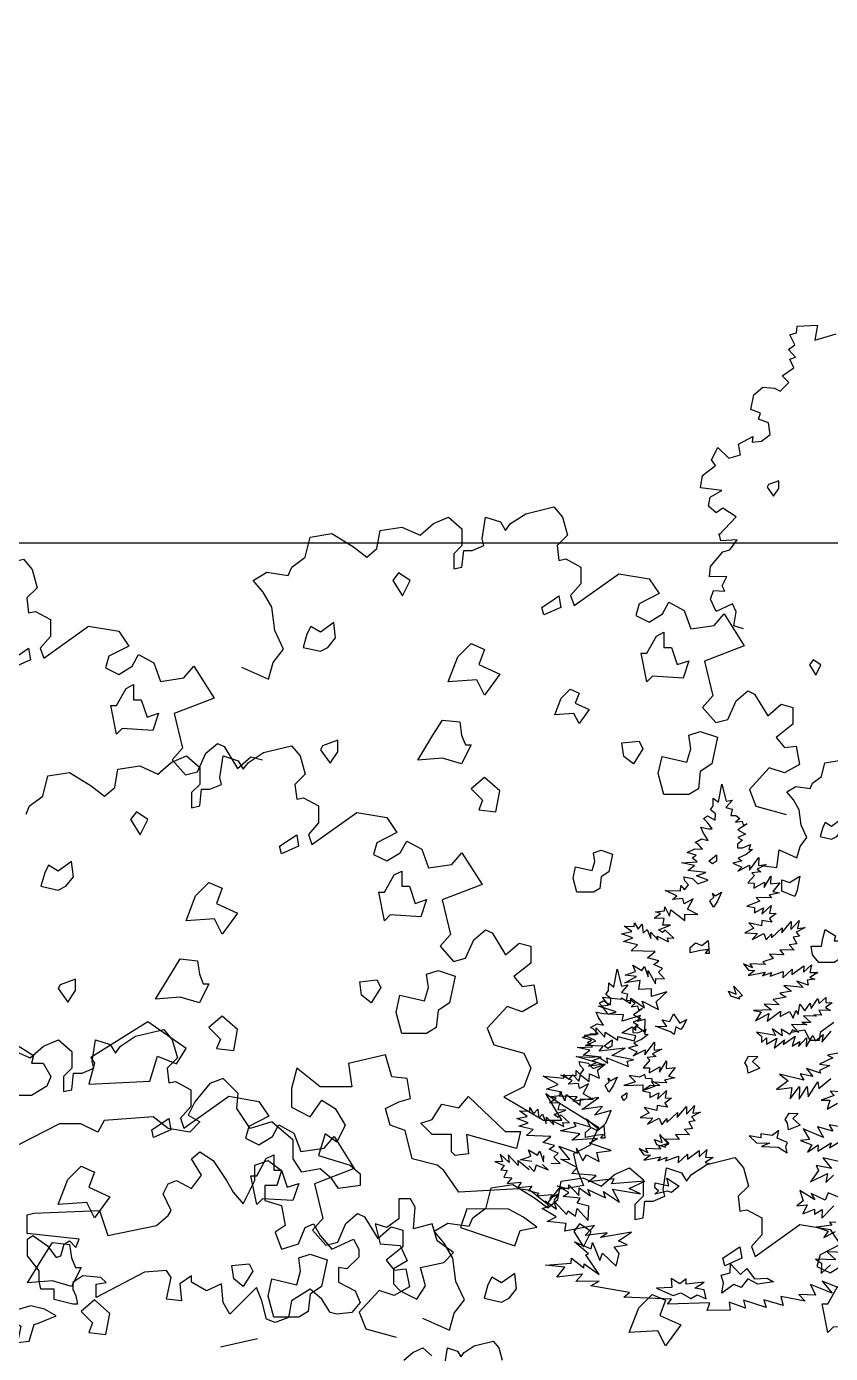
# Model space of a CAD drawing. Header units: inches. Extents: x -11 to 128, y 7 to 56.
# Drawn here: x 17.714 to 18.462, y 23.364 to 24.599 of the extents above; entities that cross this region are included whole.
import ezdxf

# ---------------------------------------------------------------- set-up
doc = ezdxf.new("R2010")
doc.units = ezdxf.units.IN
doc.header["$MEASUREMENT"] = 0
doc.layers.add('CAY', color=94, linetype='Continuous')
doc.layers.add('CAY-3', color=61, linetype='Continuous')
picture_1 = doc.add_image_def('image1.jpg', size_in_pixel=(1680, 1093))

# ---------------------------------------------------------------- blocks, each defined once
blk = doc.blocks.new('A$C76451831')
at = {"layer": 'CAY'}
for p, q in [((2471.8, 2031.9), (2478.5, 2069.3)), ((2478.5, 2069.3), (2487.7, 2034.1)), ((2460.6, 2024.6), (2461.2, 2040.4)), ((2461.2, 2040.4), (2471.8, 2031.9)), ((2500.9, 2036.3), (2487.3, 2020.9)), ((2487.7, 2034.1), (2500.9, 2036.3)), ((2455.4, 2016.6), (2460.6, 2024.6)), ((2465.5, 2008.1), (2455.4, 2016.6)), ((2487.3, 2020.9), (2500.3, 2017.8)), ((2500.3, 2017.8), (2497.6, 2004.7)), ((2441.2, 1998.5), (2449.5, 2003.7)), ((2449, 1990.1), (2441.2, 1998.5)), ((2459, 1976.6), (2449, 1990.1)), ((2449.5, 2003.7), (2465, 1995)), ((2465, 1995), (2465.5, 2008.1)), ((2497.6, 2004.7), (2508, 2004.3)), ((2515.9, 1998.6), (2507.5, 1990.8)), ((2507.5, 1990.8), (2520.7, 1993)), ((2508, 2004.3), (2515.9, 1998.6)), ((2531.4, 1987.2), (2512.4, 1974.7)), ((2520.7, 1993), (2523.1, 1984.8)), ((2523.1, 1984.8), (2531.4, 1987.2)), ((2423.5, 1948.4), (2437, 1956)), ((2435.1, 1980.1), (2451.3, 1976.8)), ((2440.1, 1969.1), (2435.1, 1980.1)), ((2437, 1956), (2450.4, 1952.9)), ((2450.4, 1952.9), (2440.1, 1969.1)), ((2451.3, 1976.8), (2459, 1976.6)), ((2527.9, 1966), (2511.8, 1958.9)), ((2511.8, 1958.9), (2522, 1953.1)), ((2512.4, 1974.7), (2527.9, 1966)), ((1448.6, 1909.2), (1479.9, 1929.8)), ((1479.9, 1929.8), (1538.3, 1944)), ((1538.3, 1944), (1555.9, 1922.7)), ((2407, 1927.6), (2423.1, 1935.2)), ((2425.3, 1922), (2407, 1927.6)), ((2423.1, 1935.2), (2438.9, 1934.7)), ((2428.9, 1945.4), (2423.5, 1948.4)), ((2438.9, 1934.7), (2428.9, 1945.4)), ((2511.3, 1945.3), (2511.1, 1937.6)), ((2511.1, 1937.6), (2521.5, 1937.2)), ((2522, 1953.1), (2511.3, 1945.3)), ((2521.5, 1937.2), (2538.1, 1944.4)), ((2542.7, 1933.8), (2529.2, 1923.4)), ((2538.1, 1944.4), (2535, 1934)), ((2535, 1934), (2542.7, 1933.8)), ((1223.4, 1902.1), (1261.1, 1885)), ((1261.1, 1885), (1288.9, 1909.2)), ((1288.9, 1909.2), (1320.1, 1922.7)), ((1320.1, 1922.7), (1347.8, 1898.6)), ((1347.8, 1898.6), (1347.8, 1863.8)), ((1389.7, 1877.9), (1396.8, 1922.7)), ((1396.8, 1922.7), (1427.4, 1912.7)), ((1427.4, 1912.7), (1438, 1895)), ((1438, 1895), (1448.6, 1909.2)), ((1555.9, 1922.7), (1566.6, 1885)), ((2395.4, 1906.7), (2427.6, 1908.3)), ((2421.9, 1900.8), (2395.4, 1906.7)), ((2408.4, 1890.4), (2421.9, 1900.8)), ((2417, 1916.8), (2425.3, 1922)), ((2427.6, 1908.3), (2417, 1916.8)), ((2520.6, 1910.5), (2501.8, 1905.7)), ((2501.8, 1905.7), (2520.1, 1897.4)), ((2512.1, 1889.5), (2536.6, 1901.8)), ((2529.2, 1923.4), (2513.1, 1916.2)), ((2513.1, 1916.2), (2520.6, 1910.5)), ((2536.2, 1891.4), (2555.7, 1917.4)), ((2536.6, 1901.8), (2536.2, 1891.4)), ((2571.1, 1903.3), (2552.1, 1893.5)), ((2555.7, 1917.4), (2555.1, 1901.1)), ((2555.1, 1901.1), (2571.1, 1903.3)), ((1393.2, 1863.8), (1389.7, 1877.9)), ((1566.6, 1885), (1545.3, 1863.8)), ((2402.2, 1869.3), (2399.8, 1877.6)), ((2399.8, 1877.6), (2418.2, 1874.2)), ((2445.4, 1886.4), (2408.4, 1890.4)), ((2418.2, 1874.2), (2428.7, 1862.9)), ((2426.6, 1879.3), (2445.4, 1886.4)), ((2450.3, 1870.4), (2426.6, 1879.3)), ((2520.1, 1897.4), (2512.1, 1889.5)), ((2546.2, 1880.1), (2532.6, 1864.8)), ((2559.6, 1887.8), (2541, 1885.8)), ((2541, 1885.8), (2546.2, 1880.1)), ((2552.1, 1893.5), (2559.6, 1887.8)), ((2566.7, 1855.4), (2580.6, 1878.9)), ((2580.6, 1878.9), (2580.1, 1863.1)), ((1347.8, 1863.8), (1330.7, 1846.6)), ((1330.7, 1846.6), (1330.7, 1815.4)), ((1347.8, 1818.9), (1351.4, 1853.7)), ((1351.4, 1853.7), (1369, 1853.7)), ((1369, 1853.7), (1393.2, 1863.8)), ((1545.3, 1863.8), (1548.9, 1833.1)), ((2361.6, 1849.4), (2393.3, 1848.3)), ((2385.3, 1838.2), (2361.6, 1849.4)), ((2393.3, 1848.3), (2393.7, 1859.2)), ((2393.7, 1859.2), (2401.6, 1850.7)), ((2401.6, 1850.7), (2409.6, 1860.9)), ((2409.6, 1860.9), (2402.2, 1869.3)), ((2428.7, 1862.9), (2450.3, 1870.4)), ((2532.6, 1864.8), (2545.7, 1864.3)), ((2545.3, 1853.9), (2567, 1866.3)), ((2545.7, 1864.3), (2545.3, 1853.9)), ((2567, 1866.3), (2566.7, 1855.4)), ((2598.4, 1843.9), (2577, 1839.2)), ((2580.1, 1863.1), (2599.2, 1865.2)), ((2599.2, 1865.2), (2585, 1847.1)), ((2585, 1847.1), (2598.4, 1843.9)), ((1330.7, 1815.4), (1347.8, 1818.9)), ((1548.9, 1833.1), (1563, 1836)), ((1563, 1836), (1594.3, 1818.9)), ((1594.3, 1818.9), (1594.3, 1784.1)), ((2376.8, 1830.3), (2385.3, 1838.2)), ((2398.2, 1832.3), (2376.8, 1830.3)), ((2400.5, 1821.3), (2398.2, 1832.3)), ((2419.5, 1831.5), (2400.5, 1821.3)), ((2407.9, 1810.6), (2419.5, 1831.5)), ((2557.5, 1826.7), (2530.9, 1816.8)), ((2530.9, 1816.8), (2546.6, 1813.5)), ((2581.8, 1833.6), (2550.1, 1834.7)), ((2550.1, 1834.7), (2557.5, 1826.7)), ((2562, 1799.8), (2581.2, 1817.7)), ((2577, 1839.2), (2581.8, 1833.6)), ((2581.2, 1817.7), (2577.9, 1802)), ((1580.1, 1739.3), (1673.3, 1805.4)), ((1673.3, 1805.4), (1735.8, 1794.7)), ((1735.8, 1794.7), (1756.4, 1764.1)), ((2338.3, 1791.8), (2351.8, 1801.7)), ((2359.6, 1791), (2338.3, 1791.8)), ((2341.5, 1804.8), (2360.1, 1806.9)), ((2351.8, 1801.7), (2341.5, 1804.8)), ((2356.4, 1777.5), (2359.6, 1791)), ((2360.1, 1806.9), (2360.4, 1815)), ((2360.4, 1815), (2370.2, 1796.1)), ((2370.2, 1796.1), (2373.4, 1809.1)), ((2373.4, 1809.1), (2402, 1786.8)), ((2402, 1786.8), (2402.5, 1799.9)), ((2402.5, 1799.9), (2428.8, 1799)), ((2428.8, 1799), (2407.9, 1810.6)), ((2546.6, 1813.5), (2546.3, 1803.1)), ((2546.3, 1803.1), (2565.2, 1812.8)), ((2565.2, 1812.8), (2562, 1799.8)), ((2591.5, 1801.5), (2577.6, 1791.1)), ((2577.6, 1791.1), (2582.7, 1783.2)), ((2577.9, 1802), (2591.5, 1801.5)), ((1594.3, 1784.1), (1573, 1759.9)), ((1756.4, 1764.1), (1715.1, 1742.8)), ((2270.6, 1759.2), (2292, 1763.9)), ((2292, 1763.9), (2276.1, 1775.3)), ((2276.1, 1775.3), (2297.4, 1774.6)), ((2297.4, 1774.6), (2297.7, 1782.3)), ((2297.7, 1782.3), (2305.3, 1768.9)), ((2305.3, 1768.9), (2313.9, 1779)), ((2313.9, 1779), (2315.9, 1760.3)), ((2315.9, 1760.3), (2323.9, 1768.2)), ((2323.9, 1768.2), (2331.4, 1749.4)), ((2331.4, 1749.4), (2331.9, 1762.5)), ((2331.9, 1762.5), (2347.1, 1746.1)), ((2347.9, 1767.4), (2372.2, 1777)), ((2355.9, 1761.7), (2347.9, 1767.4)), ((2361.5, 1766.9), (2355.9, 1761.7)), ((2372.2, 1777), (2356.4, 1777.5)), ((2379.5, 1750.4), (2361.5, 1766.9)), ((2545.1, 1770.9), (2526.2, 1761.2)), ((2526.2, 1761.2), (2552.9, 1760.2)), ((2561.2, 1775.8), (2534.7, 1782.2)), ((2534.7, 1782.2), (2545.1, 1770.9)), ((2561.5, 1786.7), (2561.2, 1775.8)), ((2582.7, 1783.2), (2561.5, 1786.7)), ((2581.6, 1751.1), (2603.6, 1771.6)), ((2603.3, 1761.2), (2622.6, 1784.5)), ((2603.6, 1771.6), (2603.3, 1761.2)), ((2622.1, 1768.2), (2639, 1786.7)), ((2622.6, 1784.5), (2622.1, 1768.2)), ((2651.7, 1772.6), (2632.8, 1762.9)), ((2632.8, 1762.9), (2640.2, 1754.5)), ((2639, 1786.7), (2635.8, 1770.5)), ((2635.8, 1770.5), (2651.7, 1772.6)), ((3573, 1752.2), (3604.2, 1765.7)), ((3604.2, 1765.7), (3631.9, 1741.6)), ((3673.8, 1720.9), (3680.9, 1765.7)), ((3680.9, 1765.7), (3711.5, 1755.7)), ((3732.8, 1752.2), (3764, 1772.8)), ((3764, 1772.8), (3822.4, 1787)), ((3822.4, 1787), (3840.1, 1765.7)), ((3840.1, 1765.7), (3850.7, 1728)), ((1573, 1759.9), (1580.1, 1739.3)), ((1715.1, 1742.8), (1708.1, 1718.6)), ((1763.5, 1722.2), (1777.1, 1746.4)), ((1777.1, 1746.4), (1808.3, 1729.3)), ((2294.3, 1750.7), (2270.6, 1759.2)), ((2275, 1743.2), (2294.3, 1750.7)), ((2304.2, 1736.7), (2275, 1743.2)), ((2290.6, 1724.1), (2304.2, 1736.7)), ((2347.1, 1746.1), (2344.7, 1754.4)), ((2344.7, 1754.4), (2368.3, 1742.7)), ((2365.9, 1750.9), (2379.5, 1750.4)), ((2368.3, 1742.7), (2365.9, 1750.9)), ((2552.9, 1760.2), (2541.6, 1747.5)), ((2541.6, 1747.5), (2566, 1759.8)), ((2566, 1759.8), (2571, 1746.5)), ((2571, 1746.5), (2581.9, 1759.2)), ((2581.9, 1759.2), (2581.6, 1751.1)), ((2634.6, 1738.8), (2618.3, 1736.6)), ((2618.3, 1736.6), (2628.7, 1725.4)), ((2640.2, 1754.5), (2627, 1752.2)), ((2627, 1752.2), (2634.6, 1738.8)), ((3455.6, 1700.3), (3462.1, 1738)), ((3462.1, 1738), (3507.5, 1745.1)), ((3507.5, 1745.1), (3545.3, 1728)), ((3545.3, 1728), (3573, 1752.2)), ((3631.9, 1741.6), (3631.9, 1706.7)), ((3711.5, 1755.7), (3722.2, 1738)), ((3722.2, 1738), (3732.8, 1752.2)), ((1708.1, 1718.6), (1735.8, 1705.1)), ((1735.8, 1705.1), (1763.5, 1722.2)), ((1808.3, 1729.3), (1822.5, 1690.9)), ((1870.8, 1698), (1891.4, 1722.2)), ((1891.4, 1722.2), (1933.3, 1656.1)), ((2340.9, 1722.3), (2290.6, 1724.1)), ((2324.6, 1709.7), (2340.9, 1722.3)), ((2348.4, 1703.5), (2324.6, 1709.7)), ((2585.5, 1708.3), (2564, 1701.4)), ((2577.7, 1716.8), (2585.5, 1708.3)), ((2607.1, 1715.7), (2577.7, 1716.8)), ((2628.7, 1725.4), (2599.3, 1726.4)), ((2599.3, 1726.4), (2607.1, 1715.7)), ((3306.5, 1682.6), (3317.1, 1724.4)), ((3317.1, 1724.4), (3361.9, 1731.5)), ((3361.9, 1731.5), (3406.7, 1703.8)), ((3631.9, 1706.7), (3614.8, 1689.6)), ((3653.2, 1696.7), (3677.3, 1706.7)), ((3677.3, 1706.7), (3673.8, 1720.9)), ((3850.7, 1728), (3829.5, 1706.7)), ((3829.5, 1706.7), (3833, 1676.1)), ((1822.5, 1690.9), (1870.8, 1698)), ((2236.3, 1685.2), (2240.6, 1669.3)), ((2254.4, 1667.9), (2236.3, 1685.2)), ((2252.8, 1684.1), (2254.4, 1667.9)), ((2273.6, 1662), (2252.8, 1684.1)), ((2278, 1673.7), (2299.6, 1681.1)), ((2294.6, 1694.5), (2313.2, 1683.4)), ((2299.6, 1681.1), (2294.6, 1694.5)), ((2313.2, 1683.4), (2318.5, 1691.4)), ((2318.5, 1691.4), (2325.9, 1669.8)), ((2325.9, 1669.8), (2326.4, 1682.9)), ((2337.7, 1695.7), (2348.4, 1703.5)), ((2356, 1687.3), (2337.7, 1695.7)), ((2347.5, 1679.5), (2356, 1687.3)), ((2360.2, 1665.9), (2347.5, 1679.5)), ((2524, 1697.3), (2533.9, 1683.8)), ((2542.3, 1688.5), (2524, 1697.3)), ((2547.5, 1683.4), (2533.6, 1673)), ((2533.6, 1673), (2568.7, 1679.9)), ((2533.9, 1683.8), (2547.5, 1683.4)), ((2569.2, 1695.7), (2537.1, 1696.9)), ((2537.1, 1696.9), (2542.3, 1688.5)), ((2568.7, 1679.9), (2563, 1671.9)), ((2563, 1671.9), (2581.8, 1679.4)), ((2564, 1701.4), (2569.2, 1695.7)), ((2578.8, 1671.4), (2605.9, 1681.3)), ((2581.8, 1679.4), (2578.8, 1671.4)), ((2605.4, 1667.7), (2624.6, 1685.6)), ((2605.9, 1681.3), (2605.4, 1667.7)), ((2624.3, 1675.2), (2648.9, 1693)), ((2624.6, 1685.6), (2624.3, 1675.2)), ((2648.4, 1679.8), (2664.8, 1695.1)), ((2648.9, 1693), (2648.4, 1679.8)), ((2677.9, 1678.8), (2661.2, 1668.5)), ((2664.8, 1695.1), (2661.6, 1679.4)), ((2661.6, 1679.4), (2677.9, 1678.8)), ((2664.3, 1664.1), (2722.6, 1678.3)), ((2722.6, 1678.3), (2740.3, 1657)), ((3278.8, 1661.9), (3306.5, 1682.6)), ((3406.7, 1703.8), (3434.4, 1682.6)), ((3434.4, 1682.6), (3455.6, 1700.3)), ((3614.8, 1689.6), (3614.8, 1658.4)), ((3631.9, 1661.9), (3635.5, 1696.7)), ((3635.5, 1696.7), (3653.2, 1696.7)), ((3833, 1676.1), (3847.2, 1679)), ((3847.2, 1679), (3878.4, 1661.9)), ((1933.3, 1656.1), (1850.8, 1624.3)), ((2224.6, 1670.4), (2244.1, 1661.9)), ((2240.6, 1669.3), (2224.6, 1670.4)), ((2244.1, 1661.9), (2237.2, 1653)), ((2237.2, 1653), (2250.5, 1651.6)), ((2250.5, 1651.6), (2243.7, 1637.7)), ((2272.6, 1672.4), (2273.6, 1662)), ((2295.9, 1653.3), (2272.6, 1672.4)), ((2301.9, 1670.6), (2278, 1673.7)), ((2306.7, 1649.3), (2295.1, 1661.4)), ((2310.8, 1662.9), (2306.7, 1649.3)), ((2336, 1652.2), (2310.8, 1662.9)), ((2323.9, 1664.2), (2336, 1652.2)), ((2341.7, 1666.5), (2360.2, 1665.9)), ((2473.2, 1643.5), (2504.5, 1657)), ((2504.5, 1657), (2532.2, 1632.9)), ((2574, 1612.2), (2581.1, 1657)), ((2581.1, 1657), (2611.8, 1647)), ((2633, 1643.5), (2664.3, 1664.1)), ((2661.2, 1668.5), (2672, 1665.4)), ((2740.3, 1657), (2750.9, 1619.3)), ((3199.2, 1634.2), (3226.9, 1651.3)), ((3226.9, 1651.3), (3271.7, 1644.8)), ((3271.7, 1644.8), (3278.8, 1661.9)), ((3614.8, 1658.4), (3631.9, 1661.9)), ((3878.4, 1661.9), (3878.4, 1627.1)), ((1850.8, 1624.3), (1867.9, 1552.3)), ((2243.7, 1637.7), (2260.2, 1636.6)), ((2260.2, 1636.6), (2250.4, 1624.7)), ((2250.4, 1624.7), (2279.7, 1627.6)), ((2279.7, 1627.6), (2272.6, 1616.4)), ((2355.9, 1591.6), (2362.4, 1629.3)), ((2362.4, 1629.3), (2407.8, 1636.4)), ((2407.8, 1636.4), (2445.5, 1619.3)), ((2445.5, 1619.3), (2473.2, 1643.5)), ((2532.2, 1632.9), (2532.2, 1598.1)), ((2611.8, 1647), (2622.4, 1629.3)), ((2622.4, 1629.3), (2633, 1643.5)), ((3219.8, 1610), (3199.2, 1634.2)), ((3878.4, 1627.1), (3857.2, 1602.9)), ((3864.3, 1582.3), (3957.4, 1648.4)), ((3957.4, 1648.4), (4019.9, 1637.7)), ((4019.9, 1637.7), (4040.5, 1607.1)), ((2206.7, 1573.9), (2217.3, 1615.8)), ((2217.3, 1615.8), (2262.1, 1622.8)), ((2262.1, 1622.8), (2306.9, 1595.1)), ((2272.6, 1616.4), (2301.9, 1619.3)), ((2301.9, 1619.3), (2294.6, 1610.4)), ((2294.6, 1610.4), (2316.5, 1604.8)), ((2316.5, 1604.8), (2311.6, 1598.8)), ((2311.6, 1598.8), (2343.6, 1601.9)), ((2339, 1593.3), (2356.7, 1603.2)), ((2343.6, 1601.9), (2339, 1593.3)), ((2356.7, 1603.2), (2347.6, 1589.1)), ((2532.2, 1598.1), (2515.1, 1580.9)), ((2553.4, 1588), (2577.6, 1598.1)), ((2577.6, 1598.1), (2574, 1612.2)), ((2750.9, 1619.3), (2729.7, 1598.1)), ((2729.7, 1598.1), (2733.2, 1567.4)), ((3237.5, 1578.7), (3219.8, 1610)), ((3857.2, 1602.9), (3864.3, 1582.3)), ((4040.5, 1607.1), (3999.3, 1585.8)), ((2179, 1553.2), (2206.7, 1573.9)), ((2306.9, 1595.1), (2334.7, 1573.9)), ((2334.7, 1573.9), (2355.9, 1591.6)), ((2515.1, 1580.9), (2515.1, 1549.7)), ((2532.2, 1553.2), (2535.7, 1588)), ((2535.7, 1588), (2553.4, 1588)), ((2733.2, 1567.4), (2747.4, 1570.3)), ((2747.4, 1570.3), (2778.6, 1553.2)), ((3244, 1530.4), (3237.5, 1578.7)), ((3999.3, 1585.8), (3992.2, 1561.6)), ((4047.6, 1565.2), (4061.2, 1589.4)), ((4061.2, 1589.4), (4092.4, 1572.3)), ((4092.4, 1572.3), (4106.6, 1533.9)), ((1867.9, 1552.3), (1846.6, 1528.1)), ((1899.1, 1503.3), (1916.2, 1541.7)), ((1916.2, 1541.7), (1940.4, 1562.3)), ((1940.4, 1562.3), (1954.5, 1555.8)), ((1954.5, 1555.8), (1982.2, 1510.4)), ((2099.4, 1525.5), (2127.1, 1542.6)), ((2127.1, 1542.6), (2171.9, 1536.1)), ((2171.9, 1536.1), (2179, 1553.2)), ((2515.1, 1549.7), (2532.2, 1553.2)), ((2778.6, 1553.2), (2778.6, 1518.4)), ((3992.2, 1561.6), (4019.9, 1548.1)), ((4019.9, 1548.1), (4047.6, 1565.2)), ((4106.6, 1533.9), (4154.9, 1541)), ((4154.9, 1541), (4175.6, 1565.2)), ((4175.6, 1565.2), (4217.4, 1499.1)), ((1846.6, 1528.1), (1874.3, 1496.9)), ((1982.2, 1510.4), (2010, 1534.6)), ((2010, 1534.6), (2034.1, 1528.1)), ((2034.1, 1528.1), (2034.1, 1493.3)), ((2120, 1501.3), (2099.4, 1525.5)), ((2778.6, 1518.4), (2757.4, 1494.2)), ((2764.5, 1473.6), (2857.6, 1539.7)), ((2857.6, 1539.7), (2920.1, 1529)), ((2920.1, 1529), (2940.8, 1498.4)), ((3261.7, 1492), (3244, 1530.4)), ((1874.3, 1496.9), (1899.1, 1503.3)), ((2034.1, 1493.3), (1999.3, 1465.6)), ((2137.7, 1470.1), (2120, 1501.3)), ((2757.4, 1494.2), (2764.5, 1473.6)), ((2940.8, 1498.4), (2899.5, 1477.1)), ((3240.4, 1464.3), (3261.7, 1492)), ((4217.4, 1499.1), (4134.9, 1467.3)), ((1999.3, 1465.6), (2016.4, 1445)), ((2144.2, 1421.7), (2137.7, 1470.1)), ((2899.5, 1477.1), (2892.4, 1452.9)), ((2947.9, 1456.5), (2961.4, 1480.7)), ((2961.4, 1480.7), (2992.7, 1463.6)), ((2992.7, 1463.6), (3006.8, 1425.2)), ((3230.4, 1429.5), (3240.4, 1464.3)), ((4134.9, 1467.3), (4152, 1395.3)), ((2016.4, 1445), (2040.6, 1447.9)), ((2040.6, 1447.9), (2047.7, 1410.1)), ((2892.4, 1452.9), (2920.1, 1439.4)), ((2920.1, 1439.4), (2947.9, 1456.5)), ((3006.8, 1425.2), (3055.2, 1432.3)), ((3055.2, 1432.3), (3075.8, 1456.5)), ((3075.8, 1456.5), (3117.7, 1390.4)), ((3175, 1454.3), (3230.4, 1429.5)), ((1985.2, 1403.1), (1943.9, 1358.2)), ((2016.4, 1392.5), (1985.2, 1403.1)), ((2047.7, 1410.1), (2016.4, 1392.5)), ((2161.9, 1383.3), (2144.2, 1421.7)), ((4200.3, 1384.7), (4224.5, 1405.3)), ((4224.5, 1405.3), (4238.7, 1398.8)), ((2140.7, 1355.6), (2161.9, 1383.3)), ((3117.7, 1390.4), (3035.1, 1358.6)), ((4152, 1395.3), (4130.8, 1371.1)), ((4183.2, 1346.3), (4200.3, 1384.7)), ((4238.7, 1398.8), (4266.4, 1353.4)), ((4266.4, 1353.4), (4294.1, 1377.6)), ((4294.1, 1377.6), (4318.3, 1371.1)), ((1943.9, 1358.2), (1957.5, 1323.4)), ((2130.6, 1320.8), (2140.7, 1355.6)), ((3035.1, 1358.6), (3052.2, 1286.6)), ((4130.8, 1371.1), (4158.5, 1339.9)), ((4318.3, 1371.1), (4318.3, 1336.3)), ((1957.5, 1323.4), (2020, 1306.3)), ((2075.2, 1345.6), (2130.6, 1320.8)), ((4158.5, 1339.9), (4183.2, 1346.3)), ((4318.3, 1336.3), (4283.5, 1308.6)), ((1732.8, 1302.8), (1656.2, 1285.1)), ((4283.5, 1308.6), (4300.6, 1287.9)), ((3052.2, 1286.6), (3031, 1262.4)), ((4300.6, 1287.9), (4324.7, 1290.9)), ((4324.7, 1290.9), (4331.8, 1253.1)), ((4269.3, 1246.1), (4228, 1201.2)), ((4300.6, 1235.4), (4269.3, 1246.1)), ((4331.8, 1253.1), (4300.6, 1235.4)), ((4377.3, 1228.2), (4384.3, 1256.1)), ((4384.3, 1256.1), (4414.2, 1260.8)), ((4354.1, 1203), (4358.8, 1214.4)), ((4358.8, 1214.4), (4377.3, 1228.2)), ((4228, 1201.2), (4241.6, 1166.4)), ((4305.7, 1196), (4324.2, 1207.4)), ((4319.5, 1179.8), (4305.7, 1196)), ((4324.2, 1207.4), (4354.1, 1203)), ((4241.6, 1166.4), (4304.1, 1149.3)), ((4331.3, 1159), (4319.5, 1179.8)), ((4335.6, 1126.7), (4331.3, 1159)), ((4333.2, 1082.7), (4347.4, 1101.2)), ((4347.4, 1101.2), (4335.6, 1126.7)), ((4284.9, 1039.1), (4289.6, 1076)), ((4289.6, 1076), (4326.6, 1059.5)), ((4326.6, 1059.5), (4333.2, 1082.7)), ((4252.7, 1043.4), (4284.9, 1039.1)), ((4402.8, 717.8), (4374.9, 696.9)), ((4342.7, 701.7), (4314.8, 696.9)), ((4354.1, 680.8), (4342.7, 701.7)), ((4374.9, 696.9), (4372.6, 680.8)), ((4372.6, 680.8), (4354.1, 680.8)), ((3915.1, 501.1), (3898, 463.3)), ((3898, 463.3), (3863.2, 445.6)), ((3863.2, 445.6), (3870.3, 414.4)), ((3870.3, 414.4), (3883.8, 380.2)), ((3831.9, 373.1), (3807.8, 341.8)), ((3846.1, 373.1), (3831.9, 373.1)), ((3883.8, 380.2), (3846.1, 373.1))]:
    blk.add_line(p, q, dxfattribs=at)
for points in [[(4216, 1534.3), (4196, 1540.6), (4200.2, 1569.1), (4192.8, 1586), (4159, 1570.1), (4147.4, 1595.5), (4153.8, 1613.4), (4177, 1612.3), (4171.7, 1622.9), (4181.2, 1642.9), (4145.3, 1641.9), (4147.4, 1663), (4172.8, 1693.5), (4187.5, 1697.8), (4202.3, 1718.9), (4168.5, 1716.7), (4165.4, 1731.5), (4164.3, 1728.3), (4200.2, 1766.3), (4172.8, 1784.2), (4159, 1774.7), (4143.2, 1788.5), (4146.4, 1807.4), (4170.6, 1821.2), (4126.4, 1826.4), (4130.6, 1851.7), (4158, 1872.8), (4149.6, 1884.4), (4162.2, 1909.7), (4185.4, 1887.6), (4209.7, 1895), (4205.5, 1917.1), (4235, 1933), (4233.9, 1921.4), (4252.9, 1923.5), (4270.8, 1937.2), (4267.7, 1961.4), (4246.6, 1968.8), (4250.8, 1981.5), (4230.8, 1988.9), (4237.1, 2019.4), (4256.1, 2035.3), (4280.3, 2033.1), (4291.9, 2026.8), (4309.9, 2044.7), (4296.2, 2058.5), (4320.4, 2075.3), (4312, 2093.3), (4323.6, 2097.5), (4308.8, 2113.3), (4322.5, 2122.8), (4312, 2143.9), (4325.7, 2148.1), (4326.7, 2161.8), (4368.9, 2163.9), (4363.7, 2132.3), (4408, 2146)], [(2492.6, 1796.8), (2487.9, 1805.1), (2498.6, 1812.9), (2498.2, 1802), (2492.6, 1796.8)], [(2036.5, 1258.5), (2054.9, 1274.6), (2075.8, 1283.7), (2094.3, 1267.5)], [(2122.2, 1253.8), (2126.9, 1283.7), (2147.3, 1277), (2154.4, 1265.2), (2161.5, 1274.6), (2182.3, 1288.4), (2221.2, 1297.8), (2233, 1283.7), (2240.1, 1258.5)], [(4422.5, 656.7), (4390.1, 650.1), (4400.8, 644.3), (4373.6, 631.7), (4394.8, 628.7), (4373.2, 618.6), (4375.7, 613), (4346.5, 622.2), (4359.6, 605.9), (4333, 611.8), (4340.7, 598.4), (4290.4, 611), (4308.5, 596.8), (4283.9, 579.1), (4316.2, 583.4), (4312.6, 559.5), (4332.1, 585.5), (4331.2, 558.8), (4348, 585), (4349.9, 563.6), (4369.6, 594.7), (4371.9, 581.4), (4396.6, 601.9)], [(4416.9, 574.4), (4395.7, 575.2), (4403.5, 566.7), (4376.5, 557.2), (4395, 556.6), (4388.9, 538.2), (4410.7, 550.6)], [(4427.4, 499.2), (4393.2, 505.9), (4400.9, 492.5), (4369.1, 501.3), (4381.4, 479.5), (4339.5, 497.3), (4352.3, 475.6), (4333.6, 473.5), (4357.4, 464.5), (4348.7, 449), (4370.5, 464.1), (4370, 450.9), (4397.4, 468.6), (4394.3, 457.8), (4418.8, 473.3)], [(4422.2, 427.8), (4380, 437), (4398.2, 415), (4366.3, 421.6), (4371.3, 411), (4354.7, 387.5), (4389.7, 404.9), (4386.3, 386.4), (4402.7, 401.7)], [(4419.6, 353.1), (4391, 365), (4385, 349.3), (4356.1, 363.5), (4363.8, 350.1), (4332.7, 369.7), (4339.7, 348.2), (4326.2, 337.8), (4347.6, 339.7), (4338.8, 321.5), (4363.1, 331), (4362.7, 320.6), (4379, 330.5), (4378.3, 311.9), (4403.2, 337.8)], [(4407.5, 303.2), (4394.3, 303.7), (4399.1, 298), (4367.2, 293.7), (4391, 285.2), (4382.3, 271.9), (4406.8, 284.6)], [(4426.6, 241.3), (4389.5, 242.6), (4407.5, 225.7), (4364.9, 227.2), (4377.8, 219), (4377, 197.7), (4396.2, 215.6)], [(4436.8, 158), (4379.2, 181.3), (4399.6, 157), (4354.9, 174.5), (4365, 152.8), (4330.2, 154), (4343.3, 140), (4292.9, 149.9), (4297.7, 131.1), (4258.2, 142.9), (4262.6, 126.9), (4215.6, 142.2), (4220, 125.7), (4186, 137.8), (4188.1, 121.8), (4140.1, 120.8), (4146.1, 136.4), (4058.1, 134.1), (4066.6, 144.6), (3967.9, 148.1), (3979.1, 158.1), (3899.4, 171.8), (3916.1, 181.6), (3868, 180.6), (3881.7, 196.4), (3828.5, 190.1), (3845, 210.9), (3805.3, 215), (3858.5, 218.6), (3858.8, 229), (3884.9, 209.5), (3885.2, 217.6), (3916.5, 195.2), (3888.5, 236.1), (3894, 238.6), (3865.5, 263.2), (3899.8, 248.8), (3902.6, 261.9), (3917.6, 224.2), (3923.1, 239.9), (3951.6, 212.6), (3957.9, 238.7), (3947.6, 252.6), (3974.4, 257.1), (3956.2, 265.5), (3983.5, 283.1), (3919.2, 272.2), (3932.7, 282.1), (3887.2, 276), (3906.5, 296.7), (3844.9, 285.2), (3848.2, 301.4), (3808.5, 305.5), (3827.4, 315.3), (3798.5, 332.2), (3812.3, 337.1), (3804.5, 348.3), (3827.9, 331.1), (3823.1, 347.6), (3848.9, 320), (3851.8, 327.6), (3867.3, 316.6), (3870.6, 332.4), (3893.7, 307.5), (3894.8, 337), (3871, 343.2), (3876.8, 353.5), (3842, 357.4), (3853.2, 365.2), (3829.6, 379.1), (3853.4, 372.9), (3853.7, 381), (3874.2, 359), (3874.8, 374.8), (3898.2, 358.2), (3893.2, 371.5), (3929.8, 354.3), (3925.3, 367.6), (3958.9, 345.2), (3944, 372.4), (4002.2, 362.7), (3978.5, 373.9), (4011.2, 388.7), (3941.7, 383.4), (3947.5, 393.6), (3893.8, 387.8), (3910.1, 400.4), (3860, 404.8), (3870.8, 417.6), (3837, 434.6), (3855.6, 434), (3832.5, 461.5), (3871.9, 447), (3869.5, 457.5), (3882.2, 430.8), (3890.3, 443.7), (3916.6, 429.6), (3911.8, 448.3), (3941.4, 452.3), (3896.6, 467.5), (3912.8, 477.3), (3859.7, 474.2), (3876, 486.8), (3836.3, 493.6), (3868.4, 502.9), (3863.7, 511.2), (3897.8, 501.9), (3890.2, 518), (3916.2, 495.8), (3930.2, 508.9), (3941.6, 535.3), (3906.8, 525.6), (3923.3, 543.6), (3880.5, 537.4), (3915.8, 562.4), (3862.5, 553.9), (3870.5, 564), (3833.4, 565.3), (3839.1, 573.3), (3807.2, 579.8), (3831.5, 589.4), (3800.4, 606.4), (3842.9, 602.6), (3843.1, 610.3), (3853.2, 599.5), (3861.7, 609.7), (3874.4, 596.1), (3877.5, 609.1), (3895.6, 595.3), (3896.2, 611.2), (3917.2, 602.3), (3912.8, 618.8), (3929.1, 631.3), (3894, 627.1), (3910.6, 634.7), (3868.4, 647.1), (3900.1, 646), (3913.8, 647.7), (3934.6, 633.9), (3932.3, 644.8), (3976.9, 627), (3974.6, 637.9), (3987.8, 640.2), (3942.8, 649.4), (3970.1, 664.8), (3916.4, 658.5), (3924.9, 668.7), (3887.8, 670), (3909.5, 680.1), (3885.8, 691.3), (3909.9, 693.2), (3910.4, 706.8), (3928.3, 687.6), (3928.7, 698), (3954.8, 681.2), (3955.1, 688.9), (3989.2, 680), (3992.3, 690.3), (3963.1, 696.8), (3984.8, 709.2), (3992.7, 701.2), (3993, 711.6), (4011.1, 697.8), (4012.1, 724.6), (3996, 719.7), (4001.9, 732.6), (3963.9, 720.8), (3967.1, 733.8), (3935.4, 734.9), (3951.4, 739.8), (3914.7, 752), (3936, 753.5), (3923, 770.3), (3962.8, 766.2), (3962.9, 768.9), (3981.5, 757.4), (3981.9, 768.2), (4010.2, 748.6), (4005.7, 761.9), (4039.5, 744.9), (4034.6, 760.9), (4056.7, 781.5), (4024.6, 771.7), (4025.2, 788), (3998.4, 786.2), (4001.7, 804.7), (3969.4, 800.4), (3993.9, 813.1), (3970, 816.2), (3991.5, 823.6), (3986.5, 837), (4005.2, 825.9), (4010.4, 833.9), (4017.9, 812.3), (4018.3, 825.4), (4033.2, 798.2), (4033.6, 809), (4052.2, 808.4), (4039.5, 822), (4047.9, 829.8), (4029.6, 838.2), (4040.3, 846), (4016.5, 852.2), (4032.8, 864.8), (3982.6, 866.6), (3996.2, 879.2), (3966.9, 885.7), (3986.2, 893.2), (3962.5, 901.7), (3984, 906.4), (3968.1, 917.8), (3989.3, 917.1), (3989.6, 924.8), (3997.3, 911.4), (4005.8, 921.5), (4007.9, 902.9), (4015.9, 910.7), (4023.4, 891.9), (4023.8, 905), (4039.1, 888.6), (4036.7, 896.9), (4060.3, 885.2), (4057.8, 893.4), (4071.4, 892.9), (4053.4, 909.4), (4047.8, 904.2), (4039.8, 909.9), (4064.2, 919.5), (4048.4, 920), (4051.5, 933.5), (4030.3, 934.3), (4043.8, 944.2), (4033.4, 947.3), (4052.1, 949.4), (4052.4, 957.5), (4062.1, 938.6), (4065.3, 951.6), (4094, 929.3), (4094.4, 942.4), (4120.7, 941.5), (4099.8, 953.1), (4111.4, 974), (4092.5, 963.8), (4090.1, 974.8), (4068.8, 972.8), (4077.2, 980.7), (4053.6, 991.9), (4085.3, 990.8), (4085.6, 1001.7), (4093.5, 993.3), (4101.6, 1003.4), (4094.2, 1011.8), (4091.7, 1020.1), (4110.2, 1016.7), (4120.7, 1005.5), (4142.2, 1012.9), (4118.5, 1021.8), (4137.3, 1028.9), (4100.3, 1032.9), (4113.8, 1043.3), (4087.3, 1049.2), (4119.5, 1050.8), (4109, 1059.4), (4117.3, 1064.5), (4098.9, 1070.1), (4115, 1077.7), (4130.9, 1077.2), (4120.8, 1088), (4115.5, 1090.9), (4128.9, 1098.6), (4142.4, 1095.4), (4132.1, 1111.6), (4127, 1122.6), (4143.2, 1119.4), (4150.9, 1119.1), (4141, 1132.6), (4133.1, 1141), (4141.4, 1146.2), (4157, 1137.5), (4157.5, 1150.6), (4147.3, 1159.1), (4152.6, 1167.1), (4153.1, 1182.9), (4163.7, 1174.4), (4170.5, 1211.8), (4179.7, 1176.6), (4192.9, 1178.8), (4179.2, 1163.4), (4192.2, 1160.3), (4189.5, 1147.2), (4199.9, 1146.8), (4207.9, 1141.1), (4199.4, 1133.3), (4212.7, 1135.5), (4215.1, 1127.3), (4223.3, 1129.7), (4204.3, 1117.2), (4219.9, 1108.5), (4203.8, 1101.4), (4214, 1095.6), (4203.3, 1087.8), (4203, 1080.1), (4213.4, 1079.7), (4230, 1086.9), (4226.9, 1076.5), (4234.6, 1076.3), (4221.1, 1065.9), (4205, 1058.7), (4212.5, 1053), (4193.8, 1048.2), (4212, 1039.9), (4204.1, 1032), (4228.5, 1044.3), (4228.1, 1033.9), (4247.6, 1060), (4247.1, 1043.7), (4263, 1045.8), (4244.1, 1036.1), (4251.6, 1030.3), (4232.9, 1028.3), (4238.2, 1022.7), (4224.5, 1007.3), (4237.6, 1006.8), (4237.3, 996.4), (4259, 1008.8), (4258.6, 997.9), (4272.6, 1021.5), (4272, 1005.6), (4291.1, 1007.7), (4276.9, 989.6), (4290.4, 986.4), (4268.9, 981.7), (4273.7, 976.1), (4242, 977.2), (4249.5, 969.2), (4222.8, 959.3), (4238.6, 956), (4238.2, 945.6), (4257.1, 955.4), (4254, 942.3), (4273.2, 960.2), (4269.9, 944.5), (4283.5, 944), (4269.5, 933.6), (4274.7, 925.7), (4253.5, 929.2), (4253.1, 918.3), (4226.6, 924.7), (4237.1, 913.4), (4218.2, 903.7), (4244.9, 902.7), (4233.5, 890), (4258, 902.3), (4263, 889), (4273.8, 901.7), (4273.5, 893.6), (4295.6, 914.1), (4295.2, 903.7), (4314.6, 927.1), (4314, 910.8), (4331, 929.2), (4327.7, 913), (4343.6, 915.2), (4324.7, 905.4), (4332.1, 897), (4318.9, 894.7), (4326.6, 881.3), (4310.2, 879.2), (4320.7, 867.9), (4291.3, 868.9), (4299.1, 858.2), (4269.6, 859.3), (4277.5, 850.8), (4256, 843.9), (4261.2, 838.3), (4229.1, 839.4), (4234.2, 831), (4215.9, 839.8), (4225.9, 826.3), (4239.5, 825.9), (4225.5, 815.5), (4260.6, 822.4), (4254.9, 814.4), (4273.8, 821.9), (4270.8, 813.9), (4297.8, 823.8), (4297.4, 810.2), (4316.6, 828.2), (4316.2, 817.7), (4340.9, 835.5), (4340.4, 822.3), (4356.8, 837.6), (4353.5, 821.9), (4369.8, 821.3), (4353.1, 811), (4363.9, 807.9), (4348, 805.8), (4349.9, 795.3), (4326.6, 803.8), (4339.3, 790.2), (4299.5, 794.3), (4315, 782.9), (4290.8, 778.7), (4304.1, 770.1), (4277.2, 765.6), (4290, 754.7), (4258.3, 755.8), (4273.8, 744.4), (4236.6, 743), (4252.3, 740.2), (4240.8, 721.6), (4268.1, 736.9), (4264.8, 720.7), (4292.2, 741.1), (4291.9, 730.6), (4310.8, 740.4), (4318.5, 727), (4324.5, 742.7), (4329.2, 734.8), (4332.6, 756), (4343, 742), (4354, 757.9), (4356.3, 747), (4370.2, 767.8), (4372.6, 757.3), (4386.6, 770), (4386.2, 759.1), (4399.3, 758.6), (4385.9, 748.7), (4396.1, 742.9), (4372.1, 743.7), (4377.2, 733.1), (4361.3, 733.7), (4366.6, 730.8), (4339.9, 731.7), (4355.3, 717.6), (4336.8, 718.2), (4347, 712.9), (4315.3, 714), (4330.6, 697.1), (4317.6, 703), (4311.9, 692.8), (4293.7, 703.8), (4295.9, 690.6), (4275.1, 704.5), (4282.3, 691.1), (4242.7, 697.9), (4253.3, 689.4), (4252.8, 676.3), (4263.6, 686.3), (4263.1, 673.2), (4284.9, 685.6), (4279.1, 664.5), (4301.1, 682.3), (4298, 672), (4322.6, 689.7), (4316.4, 668.6), (4332.6, 678.5), (4329.6, 668.1), (4346.1, 686.1), (4345.4, 667.6), (4359.8, 691.1), (4364.9, 680), (4381.2, 693.1), (4377.9, 676.9), (4397.3, 700.2)]]:
    blk.add_lwpolyline(points, dxfattribs=at)
for points in [[(2451.7, 1910.2), (2468, 1922.8), (2467.5, 1909.6), (2459.2, 1904.5)], [(2453.8, 1827.6), (2462.2, 1835.5), (2459.8, 1843.3), (2465, 1837.6), (2478.4, 1845.3), (2470.1, 1827), (2461.5, 1814.2)], [(4267.5, 1833.2), (4264.9, 1827.9), (4278.1, 1809.4), (4288.7, 1825.2), (4288.7, 1841.1)], [(1537.1, 1751.5), (1548.9, 1759.4), (1552.9, 1735.6), (1517.3, 1719.8), (1513.3, 1735.6)], [(2452.7, 1718.4), (2445, 1718.7), (2450.2, 1726.6), (2434.3, 1724.5), (2412.8, 1719.8), (2413.2, 1730.7), (2424.4, 1740.7), (2437.4, 1734.8), (2450.9, 1745.2)], [(1750.8, 1676.2), (1766.7, 1684.2), (1766.7, 1652.5), (1782.5, 1652.5), (1794.4, 1616.8), (1818.1, 1624.8), (1806.3, 1589.1), (1742.9, 1593.1), (1731.1, 1581.2), (1719.2, 1640.6), (1731.1, 1640.6)], [(1339.1, 1632.7), (1366.8, 1660.4), (1394.5, 1648.5), (1382.7, 1616.8), (1426.2, 1597), (1394.5, 1553.5), (1378.7, 1585.2), (1319.3, 1581.2)], [(3524.3, 1634.1), (3500.5, 1649.9), (3488.6, 1634.1), (3508.4, 1602.4)], [(3821.2, 1594.5), (3833.1, 1602.4), (3837, 1578.6), (3801.4, 1562.8), (3797.4, 1578.6)], [(2424.5, 1525.4), (2400.8, 1541.2), (2388.9, 1525.4), (2408.7, 1493.7)], [(3369.9, 1515.3), (3365.9, 1547), (3338.2, 1527.2), (3318.4, 1539), (3310.5, 1523.2), (3302.6, 1495.5), (3338.2, 1487.6), (3354, 1495.5)], [(4035, 1519.2), (4050.8, 1527.2), (4050.8, 1495.5), (4066.6, 1495.5), (4078.5, 1459.8), (4102.3, 1467.8), (4090.4, 1432.1), (4027.1, 1436.1), (4015.2, 1424.2), (4003.3, 1483.6), (4015.2, 1483.6)], [(1287.7, 1470.3), (1307.5, 1502), (1343.1, 1498), (1347, 1470.3), (1355, 1450.5), (1366.8, 1450.5), (1347, 1410.9), (1307.5, 1422.8), (1256, 1418.8)], [(2721.4, 1485.8), (2733.3, 1493.7), (2737.3, 1469.9), (2701.6, 1454.1), (2697.7, 1469.9)], [(3623.3, 1475.7), (3651, 1503.4), (3678.7, 1491.5), (3666.8, 1459.8), (3710.3, 1440), (3678.7, 1396.5), (3662.8, 1428.1), (3603.5, 1424.2)], [(1683.5, 1426.7), (1679.6, 1454.5), (1715.2, 1458.4), (1723.1, 1442.6), (1703.3, 1410.9)], [(1754.8, 1391.1), (1762.7, 1426.7), (1814.2, 1414.8), (1822.1, 1442.6), (1818.1, 1470.3), (1841.9, 1478.2), (1877.5, 1466.3), (1865.7, 1410.9), (1841.9, 1395), (1837.9, 1359.4), (1818.1, 1347.5), (1766.7, 1347.5)], [(4376, 1459.3), (4360.2, 1469.9), (4352.3, 1459.3), (4365.5, 1438.2)], [(2270.1, 1406.6), (2266.2, 1438.3), (2238.4, 1418.5), (2218.7, 1430.3), (2210.7, 1414.5), (2202.8, 1386.8), (2238.4, 1378.9), (2254.3, 1386.8)], [(2935.2, 1410.5), (2951, 1418.5), (2951, 1386.8), (2966.9, 1386.8), (2978.8, 1351.1), (3002.5, 1359.1), (2990.6, 1323.4), (2927.3, 1327.4), (2915.4, 1315.5), (2903.5, 1374.9), (2915.4, 1374.9)], [(3837.8, 1390.3), (3856.3, 1408.8), (3874.8, 1400.9), (3866.9, 1379.8), (3895.9, 1366.6), (3874.8, 1337.5), (3864.2, 1358.6), (3824.6, 1356)], [(1418.3, 1311.9), (1426.2, 1355.4), (1394.5, 1383.2), (1366.8, 1359.4), (1390.6, 1335.6), (1382.7, 1315.8)], [(2523.5, 1367), (2551.2, 1394.7), (2578.9, 1382.8), (2567, 1351.1), (2610.6, 1331.3), (2578.9, 1287.8), (2563.1, 1319.5), (2503.7, 1315.5)], [(3571.8, 1313.3), (3591.6, 1345), (3627.2, 1341), (3631.2, 1313.3), (3639.1, 1293.5), (3651, 1293.5), (3631.2, 1253.9), (3591.6, 1265.8), (3540.1, 1261.8)], [(4038.9, 1234.1), (4046.9, 1269.7), (4098.3, 1257.8), (4106.2, 1285.6), (4102.3, 1313.3), (4126, 1321.2), (4161.7, 1309.3), (4149.8, 1253.9), (4126, 1238), (4122.1, 1202.4), (4102.3, 1190.5), (4050.8, 1190.5)], [(3342.6, 1291.2), (3338.7, 1283.3), (3358.5, 1255.6), (3374.3, 1279.3), (3374.3, 1303.1)], [(3967.7, 1269.7), (3963.7, 1297.4), (3999.3, 1301.4), (4007.3, 1285.6), (3987.5, 1253.9)], [(3702.4, 1154.9), (3710.3, 1198.4), (3678.7, 1226.2), (3651, 1202.4), (3674.7, 1178.6), (3666.8, 1158.8)], [(4419.5, 1116.7), (4416.9, 1137.8), (4398.4, 1124.6), (4385.2, 1132.5), (4380, 1122), (4374.7, 1103.5), (4398.4, 1098.2), (4409, 1103.5)], [(3862.3, 1017), (3867.6, 1040.8), (3901.9, 1032.9), (3907.2, 1051.4), (3904.5, 1069.8), (3920.4, 1075.1), (3944.1, 1067.2), (3936.2, 1030.2), (3920.4, 1019.7), (3917.7, 995.9), (3904.5, 988), (3870.2, 988)], [(4143.6, 1052.7), (4159.9, 1065.3), (4159.5, 1052.2), (4151.1, 1047)], [(4295.5, 989.9), (4295.5, 1013.7), (4311.3, 1008.4), (4332.5, 1021.6), (4327.2, 992.6), (4321.9, 979.4)], [(4145.7, 970.1), (4154.1, 978), (4151.7, 985.8), (4156.9, 980.2), (4170.4, 987.9), (4162, 969.6), (4153.4, 956.7)], [(4403.7, 887), (4419.5, 887), (4430.1, 868.5), (4424.8, 855.3), (4403.7, 842.1), (4372, 842.1), (4358.8, 857.9), (4356.2, 876.4), (4377.3, 876.4), (4380, 892.2), (4385.2, 910.7), (4406.4, 897.5)], [(4144.6, 860.9), (4136.9, 861.2), (4142.2, 869.2), (4126.3, 867), (4104.8, 862.3), (4105.2, 873.2), (4116.4, 883.2), (4129.3, 877.3), (4142.8, 887.7)], [(4208.2, 766.2), (4189.8, 772.3), (4184.7, 782.9), (4200.4, 776.9), (4195.5, 793.4), (4213.9, 773.7), (4205.6, 769)], [(4064.6, 698.7), (4032.9, 710.2), (4056.9, 709.4), (4046.9, 723.3), (4062.7, 720.1), (4070.9, 735.6), (4083.8, 716.6), (4097.3, 724.3), (4091.3, 710.9), (4086.1, 703.4), (4075.4, 708.7), (4072.1, 693)], [(4223.4, 626.6), (4218.2, 634.5), (4226.4, 647.8), (4245.4, 647.1), (4234.2, 636.7), (4249.6, 623), (4225.2, 612.9)], [(4013.2, 601.7), (4010.8, 609.9), (4000.2, 604.8), (3978.6, 608.3), (3991.7, 594.7), (3967.4, 587.4), (4007.3, 588.7), (4006.9, 577.9), (4023.2, 588.2), (4042.2, 587.5), (4026.2, 596.2), (4026.3, 601.2)], [(4307.3, 508.9), (4302.2, 516.8), (4310.3, 530.1), (4329.4, 529.4), (4318.1, 518.9), (4333.5, 505.2), (4309.1, 495.2)], [(4054.6, 458.4), (4036.2, 464.5), (4031.1, 475.1), (4046.8, 469.1), (4041.9, 485.6), (4060.3, 465.9), (4052, 461.2)], [(4303.8, 461), (4306.8, 469), (4285.8, 477.9), (4289, 493.7), (4275.1, 483.3), (4251.6, 486.8), (4251.4, 479.1), (4227.5, 482.7), (4242.8, 468.5), (4269.5, 467.6), (4253, 460.5), (4287.8, 459.2), (4306, 447.7)], [(4032, 374.8), (4032.4, 385.2), (4061.2, 379.2), (4056.8, 395.2), (4082.5, 378.5), (4066.1, 365.4), (4058.1, 368.4), (4031.6, 361.7), (4039.5, 369.1)], [(4174.2, 178.1), (4169.4, 194.1), (4188.1, 198.9), (4188.8, 217.4), (4209.3, 195.4), (4222.9, 208.1), (4238.4, 186.2), (4264.8, 188), (4278.1, 179.9), (4245.8, 175.6), (4224.8, 186.7), (4211.1, 168.6), (4195.4, 174.6), (4170.8, 156.9)], [(4138.2, 144.9), (4133.9, 163.6), (4114.9, 167), (4134.4, 179.5), (4096.7, 175.3), (4097, 186.2), (4083.5, 175.8), (4065.4, 187.3), (4067.4, 168.6), (4035.2, 167), (4069.6, 152.2), (4085.6, 157.1), (4106.5, 146), (4119.9, 153.2)]]:
    blk.add_lwpolyline(points, close=True, dxfattribs=at)
at = {"layer": 'CAY-3'}
for p, q in [((3100.6, 1276), (3124.7, 1296.6)), ((3124.7, 1296.6), (3138.9, 1290.1)), ((3029.1, 1257), (3060.4, 1270.6)), ((3060.4, 1270.6), (3088.1, 1246.4)), ((3083.5, 1237.6), (3100.6, 1276)), ((3130, 1225.7), (3137, 1270.6)), ((3137, 1270.6), (3167.7, 1260.5)), ((3138.9, 1290.1), (3166.6, 1244.7)), ((3166.6, 1244.7), (3194.3, 1268.9)), ((3188.9, 1257), (3220.2, 1277.6)), ((3194.3, 1268.9), (3218.5, 1262.4)), ((3220.2, 1277.6), (3278.5, 1291.8)), ((3278.5, 1291.8), (3296.2, 1270.6)), ((3296.2, 1270.6), (3306.9, 1232.8)), ((2911.8, 1205.1), (2918.3, 1242.8)), ((2918.3, 1242.8), (2963.7, 1249.9)), ((2963.7, 1249.9), (3001.4, 1232.8)), ((3001.4, 1232.8), (3029.1, 1257)), ((3031, 1262.4), (3058.7, 1231.2)), ((3088.1, 1246.4), (3088.1, 1211.6)), ((3167.7, 1260.5), (3178.3, 1242.8)), ((3178.3, 1242.8), (3188.9, 1257)), ((2762.6, 1187.4), (2773.2, 1229.3)), ((2773.2, 1229.3), (2818.1, 1236.4)), ((2818.1, 1236.4), (2862.9, 1208.6)), ((3058.7, 1231.2), (3083.5, 1237.6)), ((3088.1, 1211.6), (3071, 1194.5)), ((3109.3, 1201.6), (3133.5, 1211.6)), ((3133.5, 1211.6), (3130, 1225.7)), ((3306.9, 1232.8), (3285.6, 1211.6)), ((3285.6, 1211.6), (3289.2, 1180.9)), ((2734.9, 1166.8), (2762.6, 1187.4)), ((2862.9, 1208.6), (2890.6, 1187.4)), ((2890.6, 1187.4), (2911.8, 1205.1)), ((3071, 1194.5), (3071, 1163.2)), ((3088.1, 1166.8), (3091.6, 1201.6)), ((3091.6, 1201.6), (3109.3, 1201.6)), ((3289.2, 1180.9), (3303.3, 1183.9)), ((3303.3, 1183.9), (3334.6, 1166.8)), ((2727.8, 1149.6), (2734.9, 1166.8)), ((3071, 1163.2), (3088.1, 1166.8)), ((3334.6, 1166.8), (3334.6, 1131.9)), ((3334.6, 1131.9), (3313.3, 1107.8)), ((3320.4, 1087.1), (3413.6, 1153.2)), ((3413.6, 1153.2), (3476.1, 1142.6)), ((3476.1, 1142.6), (3496.7, 1111.9)), ((3313.3, 1107.8), (3320.4, 1087.1)), ((3496.7, 1111.9), (3455.4, 1090.7)), ((3455.4, 1090.7), (3448.4, 1066.5)), ((3503.8, 1070), (3517.3, 1094.2)), ((3517.3, 1094.2), (3548.6, 1077.1)), ((3548.6, 1077.1), (3562.7, 1038.8)), ((3448.4, 1066.5), (3476.1, 1052.9)), ((3476.1, 1052.9), (3503.8, 1070)), ((3562.7, 1038.8), (3611.1, 1045.8)), ((3611.1, 1045.8), (3631.7, 1070)), ((3631.7, 1070), (3673.6, 1003.9)), ((3673.6, 1003.9), (3591, 972.1)), ((3591, 972.1), (3608.1, 900.1)), ((3656.5, 889.5), (3680.7, 910.2)), ((3680.7, 910.2), (3694.8, 903.7)), ((3608.1, 900.1), (3586.9, 875.9)), ((3639.4, 851.2), (3656.5, 889.5)), ((3694.8, 903.7), (3722.5, 858.3)), ((3722.5, 858.3), (3750.2, 882.4)), ((3750.2, 882.4), (3774.4, 875.9)), ((3586.9, 875.9), (3614.6, 844.7)), ((3774.4, 875.9), (3774.4, 841.1)), ((3614.6, 844.7), (3639.4, 851.2)), ((3774.4, 841.1), (3739.6, 813.4)), ((3739.6, 813.4), (3756.7, 792.8)), ((3756.7, 792.8), (3780.9, 795.7)), ((3780.9, 795.7), (3788, 758)), ((3725.5, 750.9), (3684.2, 706.1)), ((3756.7, 740.3), (3725.5, 750.9)), ((3788, 758), (3756.7, 740.3)), ((3684.2, 706.1), (3697.8, 671.3)), ((3697.8, 671.3), (3760.3, 654.2)), ((3473.1, 650.6), (3396.5, 632.9)), ((3396.5, 632.9), (3403.5, 584.6)), ((3486.7, 605.2), (3473.1, 650.6)), ((3760.3, 654.2), (3774.4, 622.9)), ((3289.2, 622.9), (3278.5, 581)), ((3337.5, 584.6), (3289.2, 622.9)), ((3774.4, 622.9), (3760.3, 584.6)), ((3109.3, 591.6), (3078.1, 553.3)), ((3137, 601.7), (3109.3, 591.6)), ((3167.7, 570.4), (3137, 601.7)), ((3278.5, 581), (3278.5, 542.7)), ((3403.5, 584.6), (3337.5, 584.6)), ((3517.9, 601.7), (3486.7, 605.2)), ((3525, 560.4), (3517.9, 601.7)), ((3760.3, 584.6), (3746.7, 577.5)), ((3078.1, 553.3), (3063.9, 525.6)), ((3164.8, 539.7), (3167.7, 570.4)), ((3316.9, 522), (3341, 556.8)), ((3341, 556.8), (3368.8, 539.7)), ((3473.1, 539.7), (3500.8, 553.3)), ((3500.8, 553.3), (3525, 560.4)), ((3746.7, 577.5), (3719, 563.9)), ((3719, 563.9), (3800.7, 515.2)), ((3839, 515.2), (3805.7, 570.4)), ((3805.7, 570.4), (3829.8, 553.3)), ((3829.8, 553.3), (3915.1, 501.1)), ((3063.9, 525.6), (3088.1, 512)), ((3192.5, 497.8), (3164.8, 539.7)), ((3278.5, 542.7), (3316.9, 522)), ((3368.8, 539.7), (3390, 504.9)), ((3483.1, 504.9), (3473.1, 539.7)), ((2797, 507.9), (2685, 450.4)), ((2841.8, 507.9), (2797, 507.9)), ((2876.6, 490.8), (2841.8, 507.9)), ((2890.2, 514.9), (2876.6, 490.8)), ((2991.4, 522), (2890.2, 514.9)), ((3022.7, 497.8), (2991.4, 522)), ((3067.5, 490.8), (3022.7, 497.8)), ((3088.1, 512), (3067.5, 490.8)), ((3237.3, 512), (3192.5, 497.8)), ((3282.1, 473.7), (3237.3, 512)), ((3390, 504.9), (3372.3, 470.1)), ((3514.4, 494.3), (3483.1, 504.9)), ((3800.7, 515.2), (3839, 515.2)), ((3282.1, 435.3), (3282.1, 473.7)), ((3348.1, 487.2), (3334.6, 442.4)), ((3372.3, 470.1), (3348.1, 487.2)), ((3528.5, 435.3), (3514.4, 494.3)), ((3071, 435.3), (3088.1, 449.5)), ((3088.1, 449.5), (3115.8, 431.8)), ((3334.6, 442.4), (3400, 421.8)), ((3091.6, 401.1), (3071, 435.3)), ((3115.8, 431.8), (3143.5, 390.5)), ((3202.5, 421.8), (3230.2, 431.8)), ((3202.5, 390.5), (3202.5, 421.8)), ((3230.2, 431.8), (3257.9, 411.1)), ((3299.8, 407.6), (3282.1, 435.3)), ((3337.5, 414.7), (3299.8, 407.6)), ((3362.3, 394), (3337.5, 414.7)), ((3400, 421.8), (3420.6, 404.1)), ((3580.4, 421.8), (3528.5, 435.3)), ((3594, 411.1), (3580.4, 421.8)), ((3022.7, 383.4), (3039.8, 390.5)), ((3039.8, 390.5), (3071, 373.4)), ((3071, 373.4), (3091.6, 401.1)), ((3143.5, 390.5), (3157.7, 366.3)), ((3178.3, 342.1), (3202.5, 390.5)), ((3257.9, 411.1), (3247.9, 379.9)), ((3375.8, 373.4), (3362.3, 394)), ((3420.6, 404.1), (3420.6, 379.9)), ((3625.2, 366.3), (3594, 411.1)), ((3012, 362.8), (3022.7, 383.4)), ((3029.1, 328), (3012, 362.8)), ((3157.7, 366.3), (3178.3, 342.1)), ((3223.1, 379.9), (3223.1, 348.6)), ((3247.9, 379.9), (3223.1, 379.9)), ((3420.6, 379.9), (3375.8, 373.4)), ((3748.8, 373.1), (3625.2, 366.3)), ((3773, 369.5), (3748.8, 373.1)), ((3807.8, 341.8), (3773, 369.5)), ((3223.1, 348.6), (3257.9, 338.6)), ((3257.9, 338.6), (3265, 296.7)), ((2730.4, 318.9), (2744, 322.4)), ((2730.4, 280.5), (2730.4, 318.9)), ((2744, 322.4), (2880.2, 328)), ((2880.2, 328), (2897.3, 276)), ((2998.5, 296.7), (3022.7, 317.9)), ((3022.7, 317.9), (3029.1, 328)), ((2838.3, 269), (2730.4, 280.5)), ((2731, 269), (2741.6, 276)), ((2741.6, 276), (2772.3, 254.8)), ((2897.3, 276), (2998.5, 296.7)), ((3265, 296.7), (3244.4, 283.1)), ((3244.4, 283.1), (3257.9, 248.3)), ((3292.7, 259), (3306.9, 293.2)), ((3306.9, 293.2), (3323.9, 300.2)), ((3323.9, 300.2), (3337.5, 276.1)), ((3337.5, 276.1), (3362.3, 248.3)), ((2731, 234.2), (2731, 269)), ((2772.3, 254.8), (2790, 230.6)), ((2800, 234.2), (2807.1, 258.3)), ((2807.1, 258.3), (2817.7, 265.4)), ((2817.7, 265.4), (2831.2, 251.3)), ((2831.2, 251.3), (2838.3, 269)), ((3257.9, 248.3), (3292.7, 259)), ((3362.3, 248.3), (3407.1, 269)), ((3407.1, 269), (3417.7, 248.3)), ((3417.7, 248.3), (3417.7, 231.2)), ((2755.2, 202.9), (2731, 234.2)), ((2790, 230.6), (2800, 234.2)), ((3417.7, 231.2), (3392.9, 207)), ((2755.2, 182.3), (2755.2, 202.9)), ((2845.4, 192.9), (2824.7, 178.7)), ((2883.1, 189.3), (2845.4, 192.9)), ((2973.7, 200), (2873.1, 147.5)), ((3019.1, 203.5), (2973.7, 200)), ((3029.1, 189.3), (3019.1, 203.5)), ((3071, 192.9), (3046.8, 175.8)), ((3071, 179.3), (3071, 192.9)), ((3375.8, 210), (3375.8, 179.3)), ((3392.9, 207), (3375.8, 210)), ((2758.7, 165.1), (2755.2, 182.3)), ((2786.4, 165.1), (2758.7, 165.1)), ((2786.4, 143.9), (2786.4, 165.1)), ((2824.7, 178.7), (2824.7, 165.1)), ((2824.7, 165.1), (2831.2, 151)), ((2873.1, 175.2), (2893.7, 178.7)), ((2873.1, 147.5), (2873.1, 175.2)), ((2893.7, 178.7), (2883.1, 189.3)), ((3019.1, 144.5), (3029.1, 189.3)), ((3046.8, 175.8), (3050.4, 141)), ((3102.3, 161.6), (3071, 179.3)), ((3133.5, 175.8), (3102.3, 161.6)), ((3137, 137.4), (3133.5, 175.8)), ((3206, 168.7), (3181.9, 144.5)), ((3216.6, 141), (3206, 168.7)), ((3316.9, 165.2), (3278.5, 141)), ((3341, 144.5), (3316.9, 165.2)), ((3375.8, 179.3), (3410.6, 161.6)), ((2824.7, 133.9), (2786.4, 143.9)), ((2831.2, 151), (2834.8, 133.9)), ((3050.4, 141), (3019.1, 144.5)), ((3181.9, 144.5), (3150.6, 113.3)), ((3226.7, 102.6), (3216.6, 141)), ((3278.5, 141), (3272.1, 106.2)), ((3358.7, 116.8), (3341, 144.5)), ((3410.6, 161.6), (3420.6, 137.4)), ((2834.8, 133.9), (2824.7, 133.9)), ((3150.6, 113.3), (3137, 137.4)), ((3372.3, 113.3), (3358.7, 116.8)), ((3403.5, 116.8), (3372.3, 113.3)), ((3420.6, 137.4), (3403.5, 116.8)), ((3244.4, 96.1), (3226.7, 102.6)), ((3272.1, 106.2), (3244.4, 96.1))]:
    blk.add_line(p, q, dxfattribs=at)
for points in [[(2980.4, 1138.9), (2956.7, 1154.8), (2944.8, 1138.9), (2964.6, 1107.2)], [(3277.4, 1099.3), (3289.2, 1107.2), (3293.2, 1083.5), (3257.6, 1067.6), (3253.6, 1083.5)], [(2826, 1020.1), (2822.1, 1051.8), (2794.4, 1032), (2774.6, 1043.9), (2766.7, 1028), (2758.7, 1000.3), (2794.4, 992.4), (2810.2, 1000.3)], [(3491.1, 1024.1), (3507, 1032), (3507, 1000.3), (3522.8, 1000.3), (3534.7, 964.7), (3558.4, 972.6), (3546.6, 936.9), (3483.2, 940.9), (3471.3, 929), (3459.5, 988.4), (3471.3, 988.4)], [(3079.4, 980.5), (3107.1, 1008.2), (3134.8, 996.3), (3123, 964.7), (3166.5, 944.9), (3134.8, 901.3), (3119, 933), (3059.6, 929)], [(3027.9, 818.1), (3047.7, 849.8), (3083.4, 845.8), (3087.3, 818.1), (3095.2, 798.3), (3107.1, 798.3), (3087.3, 758.7), (3047.7, 770.6), (2996.3, 766.6)], [(3495.1, 738.9), (3503, 774.6), (3554.5, 762.7), (3562.4, 790.4), (3558.4, 818.1), (3582.2, 826), (3617.8, 814.2), (3605.9, 758.7), (3582.2, 742.9), (3578.2, 707.2), (3558.4, 695.3), (3507, 695.3)], [(2798.8, 796), (2794.8, 788.1), (2814.6, 760.4), (2830.5, 784.1), (2830.5, 807.9)], [(3423.8, 774.6), (3419.9, 802.3), (3455.5, 806.2), (3463.4, 790.4), (3443.6, 758.7)], [(3039.8, 632), (3059.6, 663.7), (2980.4, 719.1), (2862.1, 645.5), (2870, 633.6), (2858.2, 590.1), (2984.4, 596.3), (3000.2, 647.8)], [(3158.6, 659.7), (3166.5, 703.3), (3134.8, 731), (3107.1, 707.2), (3130.9, 683.5), (3123, 663.7)], [(2739.4, 633.6), (2763.2, 633.6), (2779, 605.9), (2771.1, 586.1), (2739.4, 566.3), (2691.9, 566.3), (2672.1, 590.1), (2668.1, 617.8), (2699.8, 617.8), (2703.8, 641.6), (2711.7, 669.3), (2743.4, 649.5)], [(3570.3, 517.1), (3590.1, 548.8), (3625.7, 540.9), (3645.5, 564.6), (3721.6, 492.2), (3753.2, 492.2), (3745.3, 456.6), (3641.6, 485.4), (3645.5, 445.8), (3617.8, 441.9), (3609.9, 449.8), (3609.9, 485.4), (3570.3, 485.4), (3546.6, 509.2)], [(3535, 335), (3525, 352.1), (3500.8, 352.1), (3500.8, 310.9), (3476.1, 293.2), (3451.9, 300.2), (3462.5, 259), (3503.8, 255.4), (3517.9, 224.1), (3490.2, 207), (3490.2, 175.8), (3503.8, 161.6), (3538.6, 144.5), (3556.3, 172.2), (3545.6, 210), (3594, 220.6), (3614.6, 241.3), (3580.4, 265.4), (3569.8, 300.2), (3531.5, 290.2)], [(3728.2, 331.2), (3642.3, 331.5), (3628.8, 293.2), (3741.7, 255.1), (3752.3, 286.4), (3787.1, 293.5), (3759.4, 314.1)], [(2765.8, 123.3), (2738.1, 130.3), (2699.7, 119.7), (2699.7, 99.1), (2716.8, 88.5), (2710.4, 54.3), (2734.5, 57.2), (2744.6, 92), (2755.2, 95.5), (2790, 109.7)]]:
    blk.add_lwpolyline(points, close=True, dxfattribs=at)

msp = doc.modelspace()

# ---------------------------------------------------------------- linework, layer by layer
for p, q in [((11.5604, 24.1183), (31.6304, 24.1183)), ((17.4744, 24.1183), (18.8839, 24.1183))]:
    msp.add_line(p, q)

# ---------------------------------------------------------------- block references
at = {"layer": 'CAY', "xscale": 0.0004489089019145984, "yscale": 0.0004489089019145984, "zscale": 0.0004489089019145984}
for p in [(16.4888, 23.3495), (17.151, 22.7926)]:
    msp.add_blockref('A$C76451831', p, dxfattribs=at)

# ---------------------------------------------------------------- pictures from other files: only their frames are drawn
image = msp.add_image(picture_1, insert=(12.4966, 7.3772), size_in_units=(74.4025, 48.4059))
image.dxf.flags = 6

doc.saveas('drawing.dxf')
